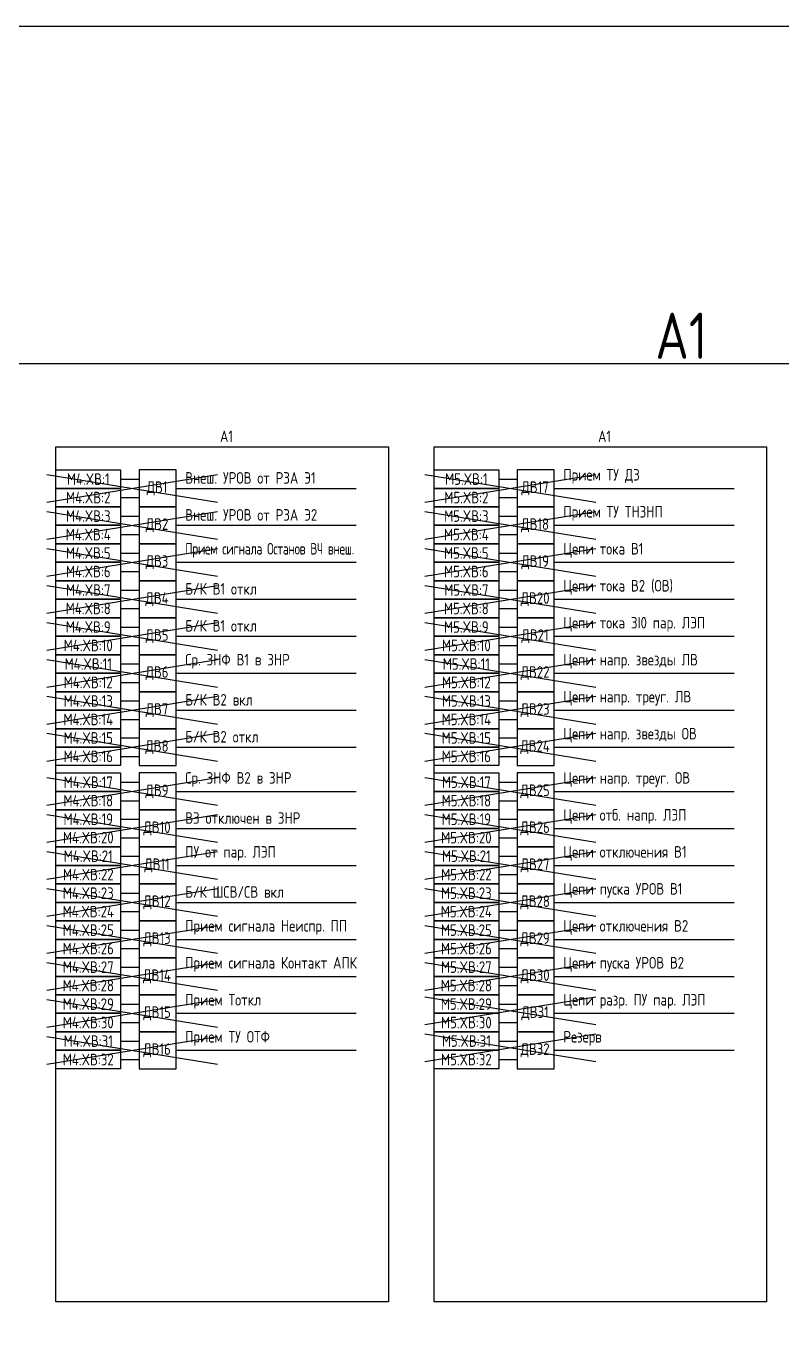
# Model space of a CAD drawing. Header units: millimetres. Extents: x -863 to 2619, y -90 to 586.
# Drawn here: x -407.4 to -243.7, y 303.5 to 586 of the extents above; entities that cross this region are included whole.
import ezdxf

# ---------------------------------------------------------------- set-up
doc = ezdxf.new("R2010")
doc.units = ezdxf.units.MM
doc.styles.add('Gost_type_A', font='GOST_0.TTF')

msp = doc.modelspace()

# ---------------------------------------------------------------- linework, layer by layer
at = {"color": 6}
for p, q in [((-402.91, 489), (-365.91, 483)), ((-402.91, 483), (-365.91, 489)), ((-321.06, 489), (-284.06, 483)), ((-321.06, 483), (-284.06, 489)), ((-402.91, 481), (-365.91, 475)), ((-402.91, 475), (-365.91, 481)), ((-321.06, 481), (-284.06, 475)), ((-321.06, 475), (-284.06, 481)), ((-402.91, 473), (-365.91, 467)), ((-402.91, 467), (-365.91, 473)), ((-321.06, 473), (-284.06, 467)), ((-321.06, 467), (-284.06, 473)), ((-402.91, 465), (-365.91, 459)), ((-402.91, 459), (-365.91, 465)), ((-321.06, 465), (-284.06, 459)), ((-321.06, 459), (-284.06, 465)), ((-402.91, 457), (-365.91, 451)), ((-402.91, 451), (-365.91, 457)), ((-321.06, 457), (-284.06, 451)), ((-321.06, 451), (-284.06, 457)), ((-402.91, 449), (-365.91, 443)), ((-402.91, 443), (-365.91, 449)), ((-321.06, 449), (-284.06, 443)), ((-321.06, 443), (-284.06, 449)), ((-402.91, 441), (-365.91, 435)), ((-402.91, 435), (-365.91, 441)), ((-321.06, 441), (-284.06, 435)), ((-321.06, 435), (-284.06, 441)), ((-402.91, 433), (-365.91, 427)), ((-402.91, 427), (-365.91, 433)), ((-321.06, 433), (-284.06, 427)), ((-321.06, 427), (-284.06, 433)), ((-402.91, 423.42), (-365.91, 417.42)), ((-402.91, 417.42), (-365.91, 423.42)), ((-321.06, 423.42), (-284.06, 417.42)), ((-321.06, 417.42), (-284.06, 423.42)), ((-402.91, 415.42), (-365.91, 409.42)), ((-402.91, 409.42), (-365.91, 415.42)), ((-321.06, 415.42), (-284.06, 409.42)), ((-321.06, 409.42), (-284.06, 415.42)), ((-402.91, 407.42), (-365.91, 401.42)), ((-402.91, 401.42), (-365.91, 407.42)), ((-321.06, 407.42), (-284.06, 401.42)), ((-321.06, 401.42), (-284.06, 407.42)), ((-402.91, 399.42), (-365.91, 393.42)), ((-402.91, 393.42), (-365.91, 399.42)), ((-321.06, 399.42), (-284.06, 393.42)), ((-321.06, 393.42), (-284.06, 399.42)), ((-402.91, 391.42), (-365.91, 385.42)), ((-402.91, 385.42), (-365.91, 391.42)), ((-321.06, 391.42), (-284.06, 385.42)), ((-321.06, 385.42), (-284.06, 391.42)), ((-402.91, 383.42), (-365.91, 377.42)), ((-402.91, 377.42), (-365.91, 383.42)), ((-321.06, 383.42), (-284.06, 377.42)), ((-321.06, 377.42), (-284.06, 383.42)), ((-321.06, 376), (-284.06, 370)), ((-321.06, 370), (-284.06, 376)), ((-402.91, 375.42), (-365.91, 369.42)), ((-402.91, 369.42), (-365.91, 375.42)), ((-402.91, 367.42), (-365.91, 361.42)), ((-402.91, 361.42), (-365.91, 367.42))]:
    msp.add_line(p, q, dxfattribs=at)
for p, q in [((-386.91, 488), (-382.91, 488)), ((-374.91, 486), (-335.91, 486)), ((-305.06, 488), (-301.06, 488)), ((-293.06, 486), (-254.06, 486)), ((-386.91, 484), (-382.91, 484)), ((-305.06, 484), (-301.06, 484)), ((-386.91, 480), (-382.91, 480)), ((-374.91, 478), (-335.91, 478)), ((-305.06, 480), (-301.06, 480)), ((-293.06, 478), (-254.06, 478)), ((-386.91, 476), (-382.91, 476)), ((-305.06, 476), (-301.06, 476)), ((-386.91, 472), (-382.91, 472)), ((-305.06, 472), (-301.06, 472)), ((-374.91, 470), (-335.91, 470)), ((-293.06, 470), (-254.06, 470)), ((-386.91, 468), (-382.91, 468)), ((-305.06, 468), (-301.06, 468)), ((-386.91, 464), (-382.91, 464)), ((-305.06, 464), (-301.06, 464)), ((-374.91, 462), (-335.91, 462)), ((-293.06, 462), (-254.06, 462)), ((-386.91, 460), (-382.91, 460)), ((-305.06, 460), (-301.06, 460)), ((-386.91, 456), (-382.91, 456)), ((-305.06, 456), (-301.06, 456)), ((-374.91, 454), (-335.91, 454)), ((-293.06, 454), (-254.06, 454)), ((-386.91, 452), (-382.91, 452)), ((-305.06, 452), (-301.06, 452)), ((-386.91, 448), (-382.91, 448)), ((-305.06, 448), (-301.06, 448)), ((-386.91, 444), (-382.91, 444)), ((-374.91, 446), (-335.91, 446)), ((-305.06, 444), (-301.06, 444)), ((-293.06, 446), (-254.06, 446)), ((-386.91, 440), (-382.91, 440)), ((-374.91, 438), (-335.91, 438)), ((-305.06, 440), (-301.06, 440)), ((-293.06, 438), (-254.06, 438)), ((-386.91, 436), (-382.91, 436)), ((-305.06, 436), (-301.06, 436)), ((-386.91, 432), (-382.91, 432)), ((-374.91, 430), (-335.91, 430)), ((-305.06, 432), (-301.06, 432)), ((-293.06, 430), (-254.06, 430)), ((-386.91, 428), (-382.91, 428)), ((-305.06, 428), (-301.06, 428)), ((-386.91, 422.42), (-382.91, 422.42)), ((-305.06, 422.42), (-301.06, 422.42)), ((-386.91, 418.42), (-382.91, 418.42)), ((-374.91, 420.42), (-335.91, 420.42)), ((-305.06, 418.42), (-301.06, 418.42)), ((-293.06, 420.42), (-254.06, 420.42)), ((-386.91, 414.42), (-382.91, 414.42)), ((-305.06, 414.42), (-301.06, 414.42)), ((-386.91, 410.42), (-382.91, 410.42)), ((-374.91, 412.42), (-335.91, 412.42)), ((-305.06, 410.42), (-301.06, 410.42)), ((-293.06, 412.42), (-254.06, 412.42)), ((-386.91, 406.42), (-382.91, 406.42)), ((-374.91, 404.42), (-335.91, 404.42)), ((-305.06, 406.42), (-301.06, 406.42)), ((-293.06, 404.42), (-254.06, 404.42)), ((-386.91, 402.42), (-382.91, 402.42)), ((-305.06, 402.42), (-301.06, 402.42)), ((-386.91, 398.42), (-382.91, 398.42)), ((-305.06, 398.42), (-301.06, 398.42)), ((-374.91, 396.42), (-335.91, 396.42)), ((-293.06, 396.42), (-254.06, 396.42)), ((-386.91, 394.42), (-382.91, 394.42)), ((-305.06, 394.42), (-301.06, 394.42)), ((-386.91, 390.42), (-382.91, 390.42)), ((-305.06, 390.42), (-301.06, 390.42)), ((-374.91, 388.42), (-335.91, 388.42)), ((-293.06, 388.42), (-254.06, 388.42)), ((-386.91, 386.42), (-382.91, 386.42)), ((-305.06, 386.42), (-301.06, 386.42)), ((-386.91, 382.42), (-382.91, 382.42)), ((-305.06, 382.42), (-301.06, 382.42)), ((-374.91, 380.42), (-335.91, 380.42)), ((-293.06, 380.42), (-254.06, 380.42)), ((-386.91, 378.42), (-382.91, 378.42)), ((-305.06, 378.42), (-301.06, 378.42)), ((-386.91, 374.42), (-382.91, 374.42)), ((-305.06, 374.42), (-301.06, 374.42)), ((-386.91, 370.42), (-382.91, 370.42)), ((-374.91, 372.42), (-335.91, 372.42)), ((-305.06, 370.42), (-301.06, 370.42)), ((-293.06, 372.42), (-254.06, 372.42)), ((-386.91, 366.42), (-382.91, 366.42)), ((-305.06, 366.42), (-301.06, 366.42)), ((-386.91, 362.42), (-382.91, 362.42)), ((-374.91, 364.42), (-335.91, 364.42)), ((-305.06, 362.42), (-301.06, 362.42)), ((-293.06, 364.42), (-254.06, 364.42))]:
    msp.add_line(p, q)
at = {"color": 3}
for p, q in [((-321.06, 368), (-284.06, 362)), ((-321.06, 362), (-284.06, 368))]:
    msp.add_line(p, q, dxfattribs=at)
for points in [[(-863, 586), (2619, 586), (2619, -90), (-863, -90)], [(-630, 513), (154.1, 513), (154.1, 297), (-630, 297)], [(-400.91, 495), (-328.91, 495), (-328.91, 310), (-400.91, 310)], [(-319.06, 495), (-247.06, 495), (-247.06, 310), (-319.06, 310)], [(-400.91, 490), (-386.91, 490), (-386.91, 486), (-400.91, 486)], [(-319.06, 490), (-305.06, 490), (-305.06, 486), (-319.06, 486)], [(-400.91, 486), (-386.91, 486), (-386.91, 482), (-400.91, 482)], [(-319.06, 486), (-305.06, 486), (-305.06, 482), (-319.06, 482)], [(-400.91, 482), (-386.91, 482), (-386.91, 478), (-400.91, 478)], [(-319.06, 482), (-305.06, 482), (-305.06, 478), (-319.06, 478)], [(-400.91, 478), (-386.91, 478), (-386.91, 474), (-400.91, 474)], [(-319.06, 478), (-305.06, 478), (-305.06, 474), (-319.06, 474)], [(-400.91, 474), (-386.91, 474), (-386.91, 470), (-400.91, 470)], [(-319.06, 474), (-305.06, 474), (-305.06, 470), (-319.06, 470)], [(-400.91, 470), (-386.91, 470), (-386.91, 466), (-400.91, 466)], [(-319.06, 470), (-305.06, 470), (-305.06, 466), (-319.06, 466)], [(-400.91, 466), (-386.91, 466), (-386.91, 462), (-400.91, 462)], [(-319.06, 466), (-305.06, 466), (-305.06, 462), (-319.06, 462)], [(-400.91, 462), (-386.91, 462), (-386.91, 458), (-400.91, 458)], [(-319.06, 462), (-305.06, 462), (-305.06, 458), (-319.06, 458)], [(-400.91, 458), (-386.91, 458), (-386.91, 454), (-400.91, 454)], [(-319.06, 458), (-305.06, 458), (-305.06, 454), (-319.06, 454)], [(-400.91, 454), (-386.91, 454), (-386.91, 450), (-400.91, 450)], [(-319.06, 454), (-305.06, 454), (-305.06, 450), (-319.06, 450)], [(-400.91, 450), (-386.91, 450), (-386.91, 446), (-400.91, 446)], [(-319.06, 450), (-305.06, 450), (-305.06, 446), (-319.06, 446)], [(-400.91, 446), (-386.91, 446), (-386.91, 442), (-400.91, 442)], [(-319.06, 446), (-305.06, 446), (-305.06, 442), (-319.06, 442)], [(-400.91, 442), (-386.91, 442), (-386.91, 438), (-400.91, 438)], [(-319.06, 442), (-305.06, 442), (-305.06, 438), (-319.06, 438)], [(-400.91, 438), (-386.91, 438), (-386.91, 434), (-400.91, 434)], [(-319.06, 438), (-305.06, 438), (-305.06, 434), (-319.06, 434)], [(-400.91, 434), (-386.91, 434), (-386.91, 430), (-400.91, 430)], [(-319.06, 434), (-305.06, 434), (-305.06, 430), (-319.06, 430)], [(-400.91, 430), (-386.91, 430), (-386.91, 426), (-400.91, 426)], [(-319.06, 430), (-305.06, 430), (-305.06, 426), (-319.06, 426)], [(-400.91, 424.42), (-386.91, 424.42), (-386.91, 420.42), (-400.91, 420.42)], [(-319.06, 424.42), (-305.06, 424.42), (-305.06, 420.42), (-319.06, 420.42)], [(-400.91, 420.42), (-386.91, 420.42), (-386.91, 416.42), (-400.91, 416.42)], [(-319.06, 420.42), (-305.06, 420.42), (-305.06, 416.42), (-319.06, 416.42)], [(-400.91, 416.42), (-386.91, 416.42), (-386.91, 412.42), (-400.91, 412.42)], [(-319.06, 416.42), (-305.06, 416.42), (-305.06, 412.42), (-319.06, 412.42)], [(-400.91, 412.42), (-386.91, 412.42), (-386.91, 408.42), (-400.91, 408.42)], [(-319.06, 412.42), (-305.06, 412.42), (-305.06, 408.42), (-319.06, 408.42)], [(-400.91, 408.42), (-386.91, 408.42), (-386.91, 404.42), (-400.91, 404.42)], [(-319.06, 408.42), (-305.06, 408.42), (-305.06, 404.42), (-319.06, 404.42)], [(-400.91, 404.42), (-386.91, 404.42), (-386.91, 400.42), (-400.91, 400.42)], [(-319.06, 404.42), (-305.06, 404.42), (-305.06, 400.42), (-319.06, 400.42)], [(-400.91, 400.42), (-386.91, 400.42), (-386.91, 396.42), (-400.91, 396.42)], [(-319.06, 400.42), (-305.06, 400.42), (-305.06, 396.42), (-319.06, 396.42)], [(-400.91, 396.42), (-386.91, 396.42), (-386.91, 392.42), (-400.91, 392.42)], [(-319.06, 396.42), (-305.06, 396.42), (-305.06, 392.42), (-319.06, 392.42)], [(-400.91, 392.42), (-386.91, 392.42), (-386.91, 388.42), (-400.91, 388.42)], [(-319.06, 392.42), (-305.06, 392.42), (-305.06, 388.42), (-319.06, 388.42)], [(-400.91, 388.42), (-386.91, 388.42), (-386.91, 384.42), (-400.91, 384.42)], [(-319.06, 388.42), (-305.06, 388.42), (-305.06, 384.42), (-319.06, 384.42)], [(-400.91, 384.42), (-386.91, 384.42), (-386.91, 380.42), (-400.91, 380.42)], [(-319.06, 384.42), (-305.06, 384.42), (-305.06, 380.42), (-319.06, 380.42)], [(-400.91, 380.42), (-386.91, 380.42), (-386.91, 376.42), (-400.91, 376.42)], [(-319.06, 380.42), (-305.06, 380.42), (-305.06, 376.42), (-319.06, 376.42)], [(-400.91, 376.42), (-386.91, 376.42), (-386.91, 372.42), (-400.91, 372.42)], [(-319.06, 376.42), (-305.06, 376.42), (-305.06, 372.42), (-319.06, 372.42)], [(-400.91, 372.42), (-386.91, 372.42), (-386.91, 368.42), (-400.91, 368.42)], [(-319.06, 372.42), (-305.06, 372.42), (-305.06, 368.42), (-319.06, 368.42)], [(-400.91, 368.42), (-386.91, 368.42), (-386.91, 364.42), (-400.91, 364.42)], [(-319.06, 368.42), (-305.06, 368.42), (-305.06, 364.42), (-319.06, 364.42)], [(-400.91, 364.42), (-386.91, 364.42), (-386.91, 360.42), (-400.91, 360.42)], [(-319.06, 364.42), (-305.06, 364.42), (-305.06, 360.42), (-319.06, 360.42)]]:
    msp.add_lwpolyline(points, close=True)
at = {"ltscale": 4}
for points in [[(-382.91, 482), (-374.91, 482), (-374.91, 490), (-382.91, 490)], [(-301.06, 482), (-293.06, 482), (-293.06, 490), (-301.06, 490)], [(-382.91, 474), (-374.91, 474), (-374.91, 482), (-382.91, 482)], [(-301.06, 474), (-293.06, 474), (-293.06, 482), (-301.06, 482)], [(-382.91, 466), (-374.91, 466), (-374.91, 474), (-382.91, 474)], [(-301.06, 466), (-293.06, 466), (-293.06, 474), (-301.06, 474)], [(-382.91, 458), (-374.91, 458), (-374.91, 466), (-382.91, 466)], [(-301.06, 458), (-293.06, 458), (-293.06, 466), (-301.06, 466)], [(-382.91, 450), (-374.91, 450), (-374.91, 458), (-382.91, 458)], [(-301.06, 450), (-293.06, 450), (-293.06, 458), (-301.06, 458)], [(-382.91, 442), (-374.91, 442), (-374.91, 450), (-382.91, 450)], [(-301.06, 442), (-293.06, 442), (-293.06, 450), (-301.06, 450)], [(-382.91, 434), (-374.91, 434), (-374.91, 442), (-382.91, 442)], [(-301.06, 434), (-293.06, 434), (-293.06, 442), (-301.06, 442)], [(-382.91, 426), (-374.91, 426), (-374.91, 434), (-382.91, 434)], [(-301.06, 426), (-293.06, 426), (-293.06, 434), (-301.06, 434)], [(-382.91, 416.42), (-374.91, 416.42), (-374.91, 424.42), (-382.91, 424.42)], [(-301.06, 416.42), (-293.06, 416.42), (-293.06, 424.42), (-301.06, 424.42)], [(-382.91, 408.42), (-374.91, 408.42), (-374.91, 416.42), (-382.91, 416.42)], [(-301.06, 408.42), (-293.06, 408.42), (-293.06, 416.42), (-301.06, 416.42)], [(-382.91, 400.42), (-374.91, 400.42), (-374.91, 408.42), (-382.91, 408.42)], [(-301.06, 400.42), (-293.06, 400.42), (-293.06, 408.42), (-301.06, 408.42)], [(-382.91, 392.42), (-374.91, 392.42), (-374.91, 400.42), (-382.91, 400.42)], [(-301.06, 392.42), (-293.06, 392.42), (-293.06, 400.42), (-301.06, 400.42)], [(-382.91, 384.42), (-374.91, 384.42), (-374.91, 392.42), (-382.91, 392.42)], [(-301.06, 384.42), (-293.06, 384.42), (-293.06, 392.42), (-301.06, 392.42)], [(-382.91, 376.42), (-374.91, 376.42), (-374.91, 384.42), (-382.91, 384.42)], [(-301.06, 376.42), (-293.06, 376.42), (-293.06, 384.42), (-301.06, 384.42)], [(-382.91, 368.42), (-374.91, 368.42), (-374.91, 376.42), (-382.91, 376.42)], [(-301.06, 368.42), (-293.06, 368.42), (-293.06, 376.42), (-301.06, 376.42)], [(-382.91, 360.42), (-374.91, 360.42), (-374.91, 368.42), (-382.91, 368.42)], [(-301.06, 360.42), (-293.06, 360.42), (-293.06, 368.42), (-301.06, 368.42)]]:
    msp.add_lwpolyline(points, close=True, dxfattribs=at)

# ---------------------------------------------------------------- texts
at = {"attachment_point": 8, "line_spacing_factor": 0.9, "style": 'Gost_type_A'}
for insert, char_height, width in [((-265.5, 514), 10, 401), ((-363.98, 496), 2.5, 73.8762), ((-282.13, 496), 2.5, 73.8762)]:
    msp.add_mtext('A1', dxfattribs=dict(at, insert=insert, char_height=char_height, width=width))
at = {"char_height": 2.5, "style": 'Gost_type_A'}
for s, insert, width, attachment_point in [('M4.XВ:1', (-393.91, 488), 14, 5), ('Внеш. УРОВ от РЗА Э1', (-372.91, 487), 30.8621, 7), ('M5.XВ:1', (-312.06, 488), 14, 5), ('Прием ТУ ДЗ', (-291.06, 487), 30.8621, 7), ('ДВ1', (-379.03, 486), 7.7588, 5), ('ДВ17', (-297.18, 486), 7.7588, 5), ('M4.XВ:2', (-393.91, 484), 14, 5), ('M5.XВ:2', (-312.06, 484), 14, 5), ('M4.XВ:3', (-393.91, 480), 14, 5), ('Внеш. УРОВ от РЗА Э2', (-372.91, 479), 44.8565, 7), ('M5.XВ:3', (-312.06, 480), 14, 5), ('Прием ТУ ТНЗНП', (-291.06, 479), 44.8565, 7), ('ДВ2', (-379.03, 478), 7.7588, 5), ('ДВ18', (-297.18, 478), 7.7588, 5), ('M4.XВ:4', (-393.91, 476), 14, 5), ('M5.XВ:4', (-312.06, 476), 14, 5), ('M4.XВ:5', (-393.91, 472), 14, 5), ('{\\W0.9;\\T0.95;Прием сигнала Останов ВЧ внеш.}', (-372.91, 471), 44.8565, 7), ('M5.XВ:5', (-312.06, 472), 14, 5), ('Цепи тока В1', (-291.06, 471), 27.8465, 7), ('M4.XВ:6', (-393.91, 468), 14, 5), ('ДВ3', (-379.03, 470), 7.7588, 5), ('M5.XВ:6', (-312.06, 468), 14, 5), ('ДВ19', (-297.18, 470), 7.7588, 5), ('Цепи тока В2 (ОВ)', (-291.06, 463), 27.8465, 7), ('M4.XВ:7', (-393.91, 464), 14, 5), ('ДВ4', (-379.03, 462), 7.7588, 5), ('Б/К В1 откл', (-372.91, 463), 27.8465, 7), ('M5.XВ:7', (-312.06, 464), 14, 5), ('ДВ20', (-297.18, 462), 7.7588, 5), ('M4.XВ:8', (-393.91, 460), 14, 5), ('M5.XВ:8', (-312.06, 460), 14, 5), ('Цепи тока 3I0 пар. ЛЭП', (-291.06, 455), 32.328, 7), ('M4.XВ:9', (-393.91, 456), 14, 5), ('ДВ5', (-379.03, 454), 7.7588, 5), ('Б/К В1 откл', (-372.91, 455), 27.8465, 7), ('M5.XВ:9', (-312.06, 456), 14, 5), ('ДВ21', (-297.18, 454), 7.7588, 5), ('M4.XВ:10', (-393.91, 452), 14, 5), ('M5.XВ:10', (-312.06, 452), 14, 5), ('M4.XВ:11', (-393.91, 448), 14, 5), ('Ср. ЗНФ В1 в ЗНР', (-372.91, 447), 27.8465, 7), ('M5.XВ:11', (-312.06, 448), 14, 5), ('Цепи напр. звезды ЛВ', (-291.06, 447), 27.8465, 7), ('ДВ6', (-379.03, 446), 7.7588, 5), ('ДВ22', (-297.18, 446), 7.7588, 5), ('M4.XВ:12', (-393.91, 444), 14, 5), ('M5.XВ:12', (-312.06, 444), 14, 5), ('M4.XВ:13', (-393.91, 440), 14, 5), ('Б/К В2 вкл', (-372.91, 439), 27.8465, 7), ('M5.XВ:13', (-312.06, 440), 14, 5), ('Цепи напр. треуг. ЛВ', (-291.06, 439), 27.8465, 7), ('ДВ7', (-379.03, 438), 7.7588, 5), ('ДВ23', (-297.18, 438), 7.7588, 5), ('M4.XВ:14', (-393.91, 436), 14, 5), ('M5.XВ:14', (-312.06, 436), 14, 5), ('M4.XВ:15', (-393.91, 432), 14, 5), ('Б/К В2 откл', (-372.91, 431), 39.3936, 7), ('M5.XВ:15', (-312.06, 432), 14, 5), ('Цепи напр. звезды ОВ', (-291.06, 431), 27.8465, 7), ('ДВ8', (-379.03, 430), 7.7588, 5), ('ДВ24', (-297.18, 430), 7.7588, 5), ('M4.XВ:16', (-393.91, 428), 14, 5), ('M5.XВ:16', (-312.06, 428), 14, 5), ('Ср. ЗНФ В2 в ЗНР', (-372.91, 421.42), 39.2186, 7), ('Цепи напр. треуг. ОВ', (-291.06, 421.42), 27.8465, 7), ('M4.XВ:17', (-393.91, 422.42), 14, 5), ('ДВ9', (-379.03, 420.42), 7.7588, 5), ('M5.XВ:17', (-312.06, 422.42), 14, 5), ('ДВ25', (-297.18, 420.42), 7.7588, 5), ('M4.XВ:18', (-393.91, 418.42), 14, 5), ('M5.XВ:18', (-312.06, 418.42), 14, 5), ('M4.XВ:19', (-393.91, 414.42), 14, 5), ('В3 отключен в ЗНР', (-372.91, 413.42), 44.8565, 7), ('M5.XВ:19', (-312.06, 414.42), 14, 5), ('Цепи отб. напр. ЛЭП', (-291.06, 413.42), 27.8465, 7), ('ДВ10', (-379.03, 412.42), 7.7588, 5), ('ДВ26', (-297.18, 412.42), 7.7588, 5), ('M4.XВ:20', (-393.91, 410.42), 14, 5), ('M5.XВ:20', (-312.06, 410.42), 14, 5), ('M4.XВ:21', (-393.91, 406.42), 14, 5), ('ПУ от пар. ЛЭП', (-372.91, 405.42), 27.8465, 7), ('M5.XВ:21', (-312.06, 406.42), 14, 5), ('Цепи отключения В1', (-291.06, 405.42), 27.8465, 7), ('ДВ11', (-379.03, 404.42), 7.7588, 5), ('ДВ27', (-297.18, 404.42), 7.7588, 5), ('M4.XВ:22', (-393.91, 402.42), 14, 5), ('M5.XВ:22', (-312.06, 402.42), 14, 5), ('M4.XВ:23', (-393.91, 398.42), 14, 5), ('Б/К ШСВ/СВ вкл', (-372.91, 397.42), 27.8465, 7), ('M5.XВ:23', (-312.06, 398.42), 14, 5), ('Цепи пуска УРОВ В1', (-291.06, 397.42), 27.8465, 7), ('M4.XВ:24', (-393.91, 394.42), 14, 5), ('ДВ12', (-379.03, 396.42), 7.7588, 5), ('M5.XВ:24', (-312.06, 394.42), 14, 5), ('ДВ28', (-297.18, 396.42), 7.7588, 5), ('M4.XВ:25', (-393.91, 390.42), 14, 5), ('ДВ13', (-379.03, 388.42), 7.7588, 5), ('Прием сигнала Неиспр. ПП', (-372.91, 389.42), 39.1894, 7), ('M5.XВ:25', (-312.06, 390.42), 14, 5), ('ДВ29', (-297.18, 388.42), 7.7588, 5), ('Цепи отключения В2', (-291.06, 389.42), 27.8465, 7), ('M4.XВ:26', (-393.91, 386.42), 14, 5), ('M5.XВ:26', (-312.06, 386.42), 14, 5), ('Прием сигнала Контакт АПК', (-372.91, 381.42), 39.326, 7), ('Цепи пуска УРОВ В2', (-291.06, 381.42), 27.8465, 7), ('M4.XВ:27', (-393.91, 382.42), 14, 5), ('ДВ14', (-379.03, 380.42), 7.7588, 5), ('M5.XВ:27', (-312.06, 382.42), 14, 5), ('ДВ30', (-297.18, 380.42), 7.7588, 5), ('M4.XВ:28', (-393.91, 378.42), 14, 5), ('M5.XВ:28', (-312.06, 378.42), 14, 5), ('Прием Тоткл', (-372.91, 373.42), 37.4344, 7), ('Цепи разр. ПУ пар. ЛЭП', (-291.06, 373.42), 36.6462, 7), ('M4.XВ:29', (-393.91, 374.42), 14, 5), ('ДВ15', (-379.03, 372.42), 7.7588, 5), ('M5.XВ:29', (-312.06, 374.42), 14, 5), ('ДВ31', (-297.18, 372.42), 7.7588, 5), ('M4.XВ:30', (-393.91, 370.42), 14, 5), ('M5.XВ:30', (-312.06, 370.42), 14, 5), ('M4.XВ:31', (-393.91, 366.42), 14, 5), ('Прием ТУ ОТФ', (-372.91, 365.42), 39.3936, 7), ('M5.XВ:31', (-312.06, 366.42), 14, 5), ('Резерв', (-291.06, 365.42), 27.8465, 7), ('ДВ16', (-379.03, 364.42), 7.7588, 5), ('ДВ32', (-297.18, 364.42), 7.7588, 5), ('M4.XВ:32', (-393.91, 362.42), 14, 5), ('M5.XВ:32', (-312.06, 362.42), 14, 5)]:
    msp.add_mtext(s, dxfattribs=dict(at, insert=insert, width=width, attachment_point=attachment_point))

doc.saveas('drawing.dxf')
